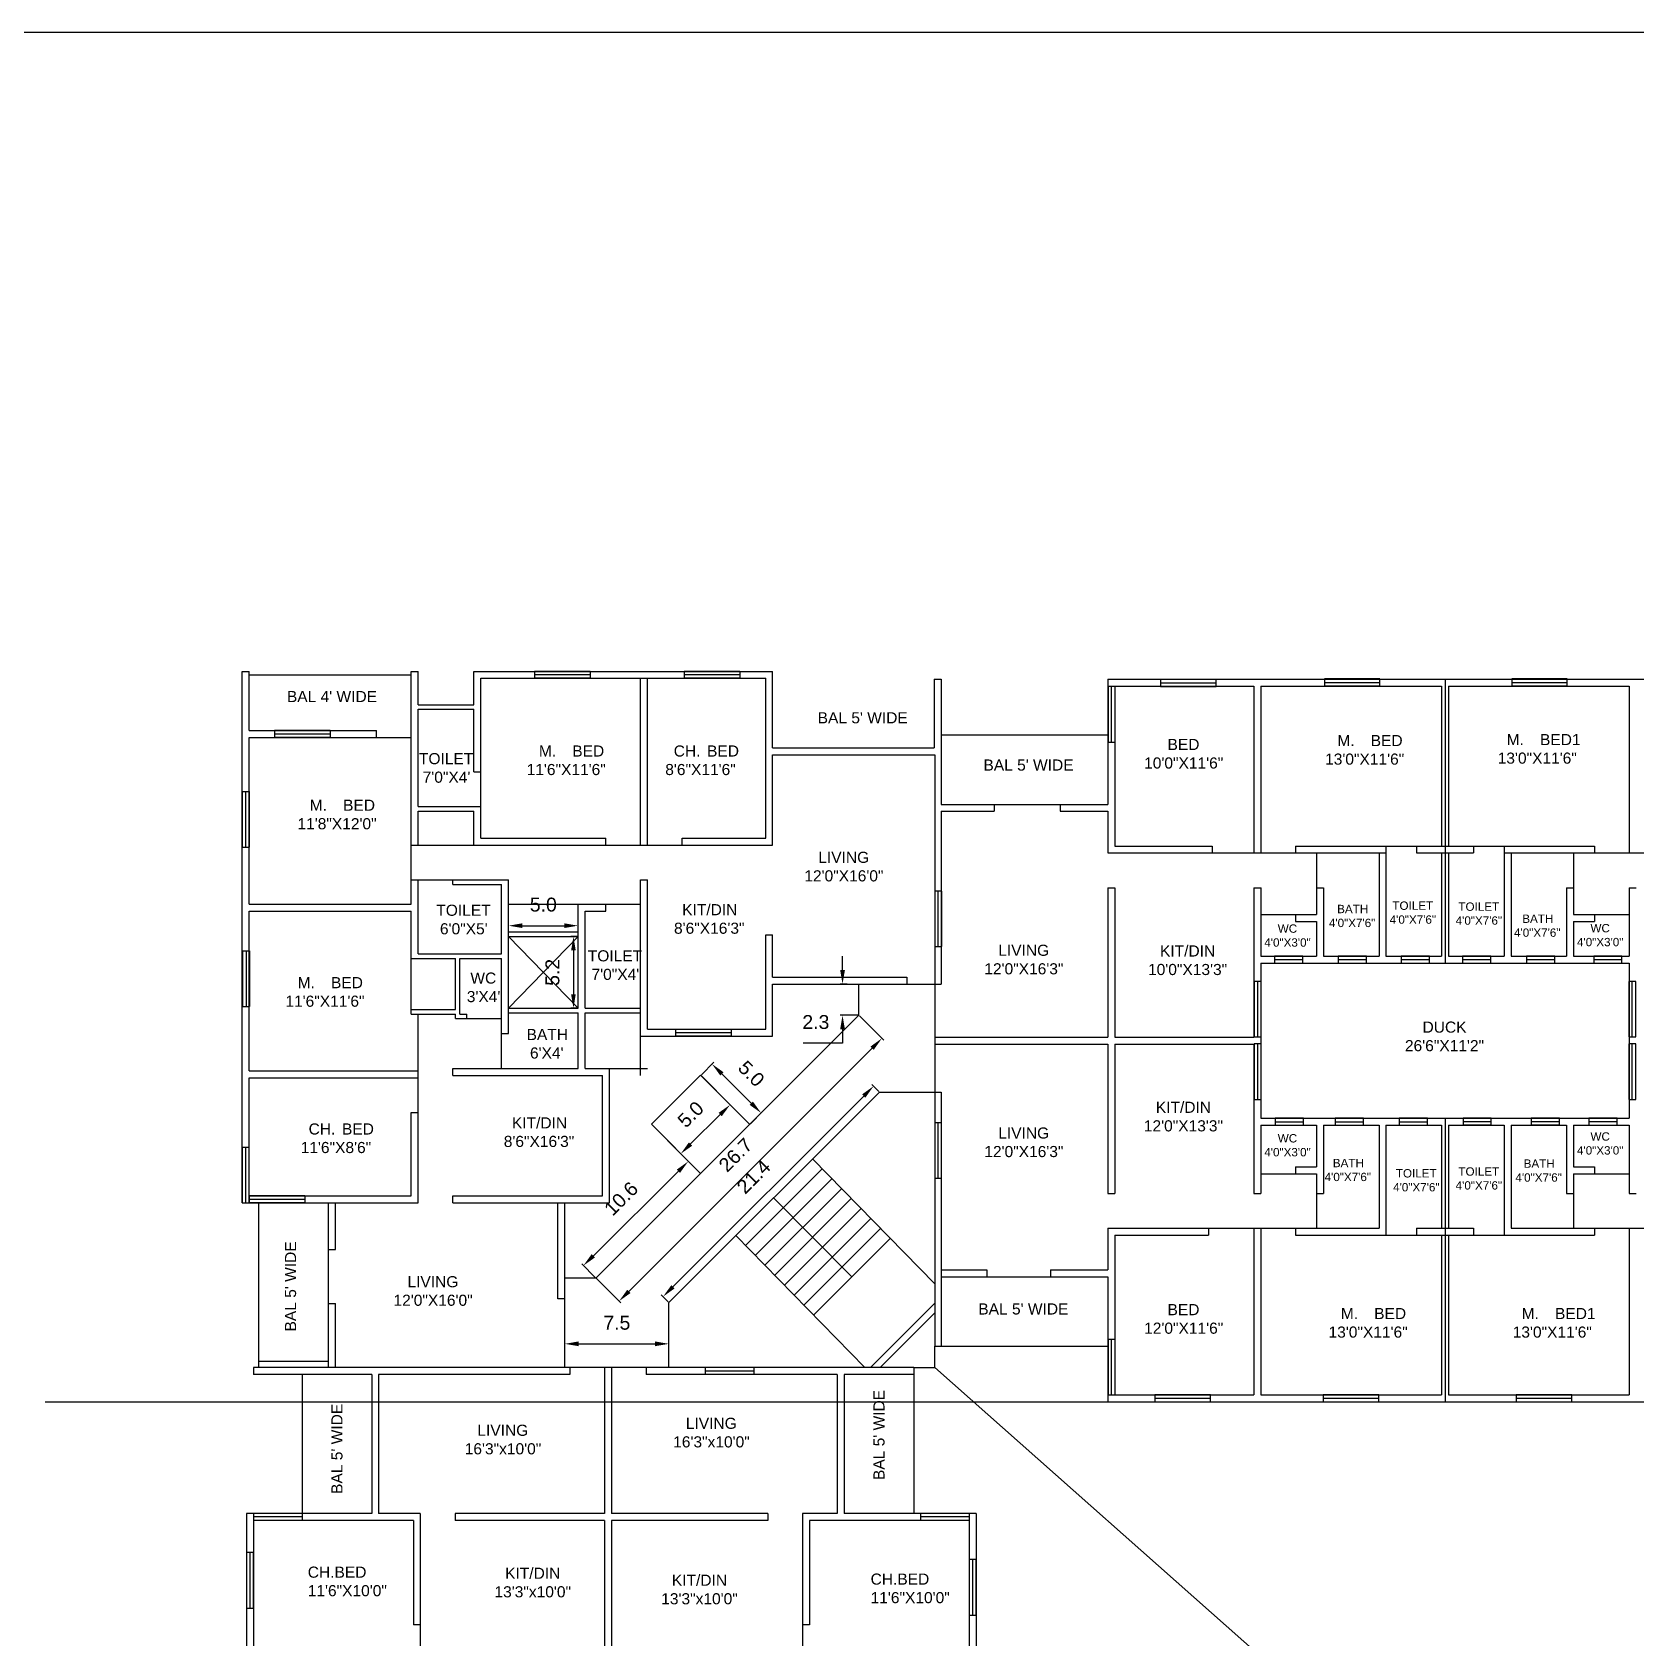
# Model space of a CAD drawing. Header units: inches. Extents: x -539 to 236, y -91 to 352.
# Drawn here: x -178.9 to -63.5, y 236.9 to 352.5 of the extents above; entities that cross this region are included whole.
import ezdxf

# ---------------------------------------------------------------- set-up
doc = ezdxf.new("R2010")
doc.units = ezdxf.units.IN
doc.header["$LTSCALE"] = 5
doc.header["$MEASUREMENT"] = 0
doc.styles.get("Standard").update_dxf_attribs({"font": 'arial.ttf'})
doc.dimstyles.get("Standard").update_dxf_attribs({"dimtxt": 1, "dimasz": 1, "dimexe": 0.18, "dimexo": 0.0625, "dimgap": 1, "dimtad": 1, "dimtoh": 1, "dimdec": 1, "dimzin": 0, "dimdsep": 46, "dimtxsty": 'Standard', "dimcen": 0.09, "dimadec": 0, "dimazin": 0, "dimtfac": 1, "dimtdec": 1, "dimtofl": 0, "dimtmove": 0, "dimatfit": 3, "dimfxl": 1, "dimtolj": 1, "dimtzin": 0, "dimarcsym": 0})

# ---------------------------------------------------------------- blocks, each defined once
blk = doc.blocks.new('*D39')
at = {"color": 0, "lineweight": -2, "transparency": 16777216}
for p, q in [((-119.41, 281.71), (-117.66, 279.96)), ((-135.99, 261.88), (-118.5, 279.38)), ((-138.32, 262.8), (-136.57, 261.05))]:
    blk.add_line(p, q, dxfattribs=at)
at = {"color": 0, "transparency": 16777216}
for points in [[(-118.61, 279.5), (-118.38, 279.26), (-117.79, 280.09)], [(-136.11, 262), (-135.87, 261.77), (-136.7, 261.18)]]:
    blk.add_solid(points, dxfattribs=at)
at = {"layer": 'Defpoints', "color": 0, "transparency": 16777216}
for p in [(-119.45, 281.75), (-117.79, 280.09), (-138.36, 262.84)]:
    blk.add_point(p, dxfattribs=at)
at = {"color": 0, "transparency": 16777216, "insert": (-128.31, 271.7), "char_height": 1, "attachment_point": 5, "rotation": 45}
blk.add_mtext('\\A1;26.7', dxfattribs=at)
blk = doc.blocks.new('*D40')
at = {"color": 0, "lineweight": -2, "transparency": 16777216}
for p, q in [((-118.02, 276.27), (-118.52, 276.77)), ((-132.82, 262.21), (-119.1, 275.94)), ((-133.16, 261.13), (-133.66, 261.63))]:
    blk.add_line(p, q, dxfattribs=at)
at = {"color": 0, "transparency": 16777216}
for points in [[(-119.21, 276.06), (-118.98, 275.82), (-118.39, 276.65)], [(-132.94, 262.33), (-132.7, 262.1), (-133.53, 261.51)]]:
    blk.add_solid(points, dxfattribs=at)
at = {"layer": 'Defpoints', "color": 0, "transparency": 16777216}
for p in [(-118.39, 276.65), (-117.97, 276.23), (-133.11, 261.09)]:
    blk.add_point(p, dxfattribs=at)
at = {"color": 0, "transparency": 16777216, "insert": (-127.02, 270.14), "char_height": 1, "attachment_point": 5, "rotation": 45}
blk.add_mtext('\\A1;21.4', dxfattribs=at)
blk = doc.blocks.new('*D41')
at = {"color": 0, "lineweight": -2, "transparency": 16777216}
for p, q in [((-138.55, 264.45), (-132.43, 270.53)), ((-130.86, 270.38), (-131.84, 271.37)), ((-138.41, 262.88), (-139.39, 263.87))]:
    blk.add_line(p, q, dxfattribs=at)
at = {"color": 0, "transparency": 16777216}
for points in [[(-132.54, 270.65), (-132.31, 270.42), (-131.72, 271.24)], [(-138.67, 264.57), (-138.43, 264.33), (-139.26, 263.74)]]:
    blk.add_solid(points, dxfattribs=at)
at = {"layer": 'Defpoints', "color": 0, "transparency": 16777216}
for p in [(-131.72, 271.24), (-130.82, 270.33), (-138.36, 262.84)]:
    blk.add_point(p, dxfattribs=at)
at = {"color": 0, "transparency": 16777216, "insert": (-136.55, 268.56), "char_height": 1, "attachment_point": 5, "rotation": 44.8103}
blk.add_mtext('\\A1;10.6', dxfattribs=at)
blk = doc.blocks.new('*D42')
at = {"color": 0, "lineweight": -2, "transparency": 16777216}
for p, q in [((-130.77, 277.39), (-128.59, 275.18)), ((-134.32, 273.86), (-132.13, 271.66)), ((-131.55, 272.49), (-129.42, 274.61))]:
    blk.add_line(p, q, dxfattribs=at)
at = {"color": 0, "transparency": 16777216}
for points in [[(-129.54, 274.73), (-129.31, 274.49), (-128.71, 275.31)], [(-131.67, 272.61), (-131.43, 272.37), (-132.26, 271.79)]]:
    blk.add_solid(points, dxfattribs=at)
at = {"layer": 'Defpoints', "color": 0, "transparency": 16777216}
for p in [(-130.82, 277.43), (-128.71, 275.31), (-134.37, 273.91)]:
    blk.add_point(p, dxfattribs=at)
at = {"color": 0, "transparency": 16777216, "insert": (-131.55, 274.62), "char_height": 1, "attachment_point": 5, "rotation": 44.8103}
blk.add_mtext('\\A1;5.0', dxfattribs=at)
blk = doc.blocks.new('*D43')
at = {"color": 0, "lineweight": -2, "transparency": 16777216}
for p, q in [((-130.77, 277.47), (-129.88, 278.37)), ((-129.3, 277.54), (-127.19, 275.43)), ((-127.25, 273.95), (-126.35, 274.85))]:
    blk.add_line(p, q, dxfattribs=at)
at = {"color": 0, "transparency": 16777216}
for points in [[(-129.18, 277.65), (-129.42, 277.42), (-130.01, 278.24)], [(-127.07, 275.54), (-127.31, 275.31), (-126.48, 274.72)]]:
    blk.add_solid(points, dxfattribs=at)
at = {"layer": 'Defpoints', "color": 0, "transparency": 16777216}
for p in [(-130.82, 277.43), (-127.3, 273.91), (-126.48, 274.72)]:
    blk.add_point(p, dxfattribs=at)
at = {"color": 0, "transparency": 16777216, "insert": (-127.18, 277.55), "char_height": 1, "attachment_point": 5, "rotation": 315}
blk.add_mtext('\\A1;5.0', dxfattribs=at)
blk = doc.blocks.new('*D44')
at = {"color": 0, "lineweight": -2, "transparency": 16777216}
for p, q in [((-120.62, 285), (-120.62, 286)), ((-120.28, 284), (-120.8, 284)), ((-119.51, 281.75), (-120.8, 281.75)), ((-120.62, 279.75), (-123.46, 279.75)), ((-120.62, 280.75), (-120.62, 279.75))]:
    blk.add_line(p, q, dxfattribs=at)
at = {"color": 0, "transparency": 16777216}
for points in [[(-120.79, 285), (-120.45, 285), (-120.62, 284)], [(-120.79, 280.75), (-120.45, 280.75), (-120.62, 281.75)]]:
    blk.add_solid(points, dxfattribs=at)
at = {"layer": 'Defpoints', "color": 0, "transparency": 16777216}
for p in [(-120.22, 284), (-120.62, 281.75), (-119.45, 281.75)]:
    blk.add_point(p, dxfattribs=at)
at = {"color": 0, "transparency": 16777216, "insert": (-122.54, 281.26), "char_height": 1, "attachment_point": 5}
blk.add_mtext('\\A1;2.3', dxfattribs=at)
blk = doc.blocks.new('*D45')
at = {"color": 0, "lineweight": -2, "transparency": 16777216}
for p, q in [((-140.61, 258.17), (-140.61, 258.29)), ((-139.61, 258.11), (-134.11, 258.11)), ((-133.11, 258.17), (-133.11, 258.29))]:
    blk.add_line(p, q, dxfattribs=at)
at = {"color": 0, "transparency": 16777216}
for points in [[(-139.61, 258.28), (-139.61, 257.94), (-140.61, 258.11)], [(-134.11, 258.28), (-134.11, 257.94), (-133.11, 258.11)]]:
    blk.add_solid(points, dxfattribs=at)
at = {"layer": 'Defpoints', "color": 0, "transparency": 16777216}
for p in [(-140.61, 258.11), (-133.11, 258.11), (-133.11, 258.11)]:
    blk.add_point(p, dxfattribs=at)
at = {"color": 0, "transparency": 16777216, "insert": (-136.86, 259.62), "char_height": 1, "attachment_point": 5}
blk.add_mtext('\\A1;7.5', dxfattribs=at)
blk = doc.blocks.new('*D46')
at = {"color": 0, "lineweight": -2, "transparency": 16777216}
for p, q in [((-144.65, 288.26), (-144.65, 288.38)), ((-143.65, 288.2), (-140.65, 288.2)), ((-139.65, 288.26), (-139.65, 288.38))]:
    blk.add_line(p, q, dxfattribs=at)
at = {"color": 0, "transparency": 16777216}
for points in [[(-143.65, 288.37), (-143.65, 288.03), (-144.65, 288.2)], [(-140.65, 288.37), (-140.65, 288.03), (-139.65, 288.2)]]:
    blk.add_solid(points, dxfattribs=at)
at = {"layer": 'Defpoints', "color": 0, "transparency": 16777216}
for p in [(-144.65, 288.2), (-139.65, 288.2), (-139.65, 288.2)]:
    blk.add_point(p, dxfattribs=at)
at = {"color": 0, "transparency": 16777216, "insert": (-142.15, 289.71), "char_height": 1, "attachment_point": 5}
blk.add_mtext('\\A1;5.0', dxfattribs=at)
blk = doc.blocks.new('*D47')
at = {"color": 0, "lineweight": -2, "transparency": 16777216}
for p, q in [((-139.71, 287.42), (-140.16, 287.42)), ((-139.98, 286.42), (-139.98, 283.26)), ((-139.71, 282.26), (-140.16, 282.26))]:
    blk.add_line(p, q, dxfattribs=at)
at = {"color": 0, "transparency": 16777216}
for points in [[(-140.15, 286.42), (-139.82, 286.42), (-139.98, 287.42)], [(-140.15, 283.26), (-139.82, 283.26), (-139.98, 282.26)]]:
    blk.add_solid(points, dxfattribs=at)
at = {"layer": 'Defpoints', "color": 0, "transparency": 16777216}
for p in [(-139.65, 287.42), (-139.98, 282.26), (-139.65, 282.26)]:
    blk.add_point(p, dxfattribs=at)
at = {"color": 0, "transparency": 16777216, "insert": (-141.49, 284.84), "char_height": 1, "attachment_point": 5, "rotation": 90}
blk.add_mtext('\\A1;5.2', dxfattribs=at)

msp = doc.modelspace()

# ---------------------------------------------------------------- linework, layer by layer
for p, q in [((-163.81, 268.25), (-163.81, 306.5)), ((-163.81, 306.5), (-163.31, 306.5)), ((-163.31, 302.25), (-163.31, 306.5)), ((-163.31, 306.25), (-151.65, 306.25)), ((-151.65, 289.75), (-151.65, 306.5)), ((-151.65, 306.5), (-151.15, 306.5)), ((-151.15, 304.1), (-151.15, 306.5)), ((-147.15, 304.1), (-147.15, 306.5)), ((-147.15, 306.5), (-125.65, 306.5)), ((-142.78, 306.5), (-142.78, 306)), ((-138.78, 306.5), (-142.78, 306.5)), ((-138.78, 306.25), (-142.78, 306.25)), ((-138.78, 306.5), (-138.78, 306)), ((-132.01, 306.5), (-132.01, 306)), ((-128.01, 306.5), (-132.01, 306.5)), ((-128.01, 306.25), (-132.01, 306.25)), ((-128.01, 306.5), (-128.01, 306)), ((-125.65, 301), (-125.65, 306.5)), ((-146.65, 306), (-126.15, 306)), ((-146.65, 296.77), (-146.65, 306)), ((-138.78, 306), (-142.78, 306)), ((-135.15, 294), (-135.15, 306)), ((-134.65, 294), (-134.65, 306)), ((-128.01, 306), (-132.01, 306)), ((-126.15, 294.5), (-126.15, 306)), ((-114.02, 305.93), (-113.52, 305.93)), ((-114.02, 305.93), (-114.02, 301)), ((-113.52, 305.93), (-113.52, 296.93)), ((-101.52, 305.93), (-51.02, 305.93)), ((-101.52, 305.93), (-101.52, 296.93)), ((-101.51, 305.41), (-101.51, 301.41)), ((-101.01, 305.41), (-101.51, 305.41)), ((-101.26, 301.41), (-101.26, 305.41)), ((-101.02, 305.43), (-91.02, 305.43)), ((-101.02, 305.43), (-101.02, 293.93)), ((-101.01, 301.41), (-101.01, 305.41)), ((-93.73, 305.92), (-97.73, 305.92)), ((-97.73, 305.92), (-97.73, 305.42)), ((-97.73, 305.67), (-93.73, 305.67)), ((-97.73, 305.42), (-93.73, 305.42)), ((-93.73, 305.42), (-93.73, 305.92)), ((-91.02, 305.43), (-91.02, 293.43)), ((-90.52, 305.43), (-77.52, 305.43)), ((-90.52, 305.43), (-90.52, 293.43)), ((-81.95, 305.96), (-85.95, 305.96)), ((-85.95, 305.96), (-85.95, 305.46)), ((-85.95, 305.71), (-81.95, 305.71)), ((-85.95, 305.46), (-81.95, 305.46)), ((-81.95, 305.46), (-81.95, 305.96)), ((-77.52, 305.43), (-77.52, 293.93)), ((-77.27, 305.93), (-77.27, 285.51)), ((-77.02, 305.43), (-64.02, 305.43)), ((-77.02, 305.43), (-77.02, 293.93)), ((-68.47, 305.96), (-72.47, 305.96)), ((-72.47, 305.96), (-72.47, 305.46)), ((-72.47, 305.71), (-68.47, 305.71)), ((-72.47, 305.46), (-68.47, 305.46)), ((-68.47, 305.46), (-68.47, 305.96)), ((-64.02, 305.43), (-64.02, 293.43)), ((-151.15, 304.1), (-147.15, 304.1)), ((-151.15, 303.77), (-147.15, 303.77)), ((-151.15, 296.77), (-151.15, 303.77)), ((-147.15, 299.27), (-147.15, 303.77)), ((-163.31, 302.25), (-154.15, 302.25)), ((-163.31, 301.75), (-151.65, 301.75)), ((-163.31, 289.75), (-163.31, 301.75)), ((-161.49, 302.24), (-161.49, 301.74)), ((-157.49, 302.24), (-161.49, 302.24)), ((-157.49, 301.99), (-161.49, 301.99)), ((-157.49, 301.74), (-161.49, 301.74)), ((-157.49, 302.24), (-157.49, 301.74)), ((-154.15, 301.75), (-154.15, 302.25)), ((-113.52, 301.93), (-101.52, 301.93)), ((-125.65, 301), (-114.02, 301)), ((-125.65, 300.5), (-113.98, 300.5)), ((-125.65, 294), (-125.65, 300.5)), ((-113.98, 300.5), (-113.98, 284.5)), ((-101.51, 301.41), (-101.01, 301.41)), ((-147.15, 299.27), (-146.65, 299.27)), ((-163.82, 297.85), (-163.32, 297.85)), ((-163.82, 297.85), (-163.82, 293.85)), ((-163.57, 297.85), (-163.57, 293.85)), ((-163.32, 297.85), (-163.32, 293.85)), ((-151.15, 296.77), (-146.65, 296.77)), ((-151.15, 296.44), (-147.15, 296.44)), ((-151.15, 294), (-151.15, 296.44)), ((-147.15, 294), (-147.15, 296.44)), ((-146.65, 294.5), (-146.65, 296.77)), ((-113.52, 296.93), (-101.52, 296.93)), ((-113.52, 296.43), (-109.71, 296.43)), ((-113.52, 296.43), (-113.52, 284)), ((-109.71, 296.93), (-109.71, 296.43)), ((-104.97, 296.93), (-104.97, 296.43)), ((-104.97, 296.43), (-101.52, 296.43)), ((-101.52, 296.43), (-101.52, 293.43)), ((-163.82, 293.85), (-163.32, 293.85)), ((-151.65, 294), (-135.15, 294)), ((-146.65, 294.5), (-137.65, 294.5)), ((-137.65, 294), (-137.65, 294.5)), ((-137.65, 294), (-137.65, 294.5)), ((-135.15, 294), (-125.65, 294)), ((-132.15, 294.5), (-126.15, 294.5)), ((-132.15, 294), (-132.15, 294.5)), ((-101.02, 293.93), (-94.02, 293.93)), ((-94.02, 293.93), (-94.02, 293.43)), ((-88.02, 293.93), (-66.52, 293.93)), ((-88.02, 293.93), (-88.02, 293.43)), ((-81.52, 293.93), (-81.52, 286.01)), ((-79.32, 293.93), (-79.32, 293.43)), ((-75.22, 293.93), (-75.22, 293.43)), ((-73.02, 293.93), (-73.02, 286.01)), ((-66.52, 293.93), (-66.52, 293.43)), ((-101.52, 293.43), (-86.52, 293.43)), ((-86.52, 293.43), (-81.52, 293.43)), ((-86.52, 293.43), (-86.52, 289.01)), ((-82.02, 293.43), (-82.02, 286.01)), ((-79.32, 293.43), (-75.22, 293.43)), ((-77.52, 293.43), (-77.52, 286.01)), ((-77.02, 293.43), (-77.02, 286.01)), ((-73.02, 293.43), (-68.02, 293.43)), ((-72.52, 293.43), (-72.52, 286.01)), ((-68.02, 293.43), (-51.02, 293.43)), ((-68.02, 293.43), (-68.02, 289.01)), ((-151.65, 291.5), (-144.65, 291.5)), ((-151.15, 286.17), (-151.15, 291.5)), ((-148.65, 291.17), (-148.65, 291.5)), ((-144.65, 280.43), (-144.65, 291.5)), ((-135.15, 291.5), (-134.65, 291.5)), ((-135.15, 277.43), (-135.15, 291.5)), ((-134.65, 280.75), (-134.65, 291.5)), ((-148.65, 291.17), (-145.15, 291.17)), ((-145.15, 286.17), (-145.15, 291.17)), ((-113.98, 290.69), (-113.98, 286.69)), ((-113.48, 290.69), (-113.98, 290.69)), ((-113.73, 286.69), (-113.73, 290.69)), ((-113.48, 286.69), (-113.48, 290.69)), ((-101.52, 290.93), (-101.02, 290.93)), ((-101.52, 290.93), (-101.52, 280.18)), ((-101.02, 290.93), (-101.02, 280.18)), ((-91.02, 290.93), (-90.5, 290.93)), ((-91.02, 290.93), (-91.02, 280.18)), ((-90.52, 290.93), (-90.52, 286.01)), ((-86.52, 290.93), (-86.02, 290.93)), ((-86.02, 290.93), (-86.02, 286.01)), ((-68.52, 290.93), (-68.02, 290.93)), ((-68.52, 290.93), (-68.52, 286.01)), ((-64.02, 290.93), (-63.52, 290.93)), ((-64.02, 290.93), (-64.02, 286.01)), ((-163.31, 289.75), (-151.65, 289.75)), ((-163.31, 289.25), (-151.65, 289.25)), ((-163.31, 277.75), (-163.31, 289.25)), ((-151.65, 281.84), (-151.65, 289.25)), ((-144.65, 289.75), (-135.15, 289.75)), ((-139.65, 282.26), (-139.65, 289.75)), ((-139.15, 282.26), (-139.15, 289.25)), ((-139.15, 289.25), (-137.65, 289.25)), ((-137.65, 289.25), (-137.65, 289.75)), ((-90.52, 289.01), (-86.52, 289.01)), ((-88.02, 289.01), (-88.02, 288.51)), ((-68.02, 289.01), (-64.02, 289.01)), ((-66.52, 289.01), (-66.52, 288.51)), ((-144.65, 287.75), (-139.65, 287.75)), ((-90.52, 288.51), (-90.5, 288.51)), ((-88.02, 288.51), (-86.52, 288.51)), ((-86.52, 288.51), (-86.52, 286.01)), ((-68.02, 288.51), (-66.52, 288.51)), ((-68.02, 288.51), (-68.02, 286.01)), ((-144.65, 287.42), (-139.65, 287.42)), ((-144.65, 287.42), (-139.65, 282.26)), ((-139.65, 287.42), (-144.65, 282.26)), ((-126.15, 280.75), (-126.15, 287.55)), ((-126.15, 287.55), (-125.65, 287.55)), ((-125.65, 284.5), (-125.65, 287.55)), ((-113.98, 286.69), (-113.48, 286.69)), ((-163.79, 286.38), (-163.29, 286.38)), ((-163.79, 286.38), (-163.79, 282.38)), ((-163.54, 286.38), (-163.54, 282.38)), ((-163.29, 286.38), (-163.29, 282.38)), ((-151.65, 285.84), (-148.48, 285.84)), ((-151.15, 286.17), (-145.15, 286.17)), ((-148.48, 282.17), (-148.48, 285.84)), ((-148.15, 285.84), (-145.15, 285.84)), ((-148.15, 281.84), (-148.15, 285.84)), ((-145.15, 277.93), (-145.15, 285.84)), ((-90.52, 286.01), (-86.52, 286.01)), ((-90.52, 285.51), (-64.02, 285.51)), ((-90.52, 285.51), (-90.52, 274.35)), ((-87.5, 286.01), (-89.53, 286.01)), ((-89.53, 286.01), (-89.53, 285.51)), ((-89.53, 285.76), (-87.5, 285.76)), ((-89.53, 285.51), (-87.5, 285.51)), ((-88.02, 286.01), (-88.02, 286.01)), ((-87.5, 285.51), (-87.5, 286.01)), ((-86.02, 286.01), (-82.02, 286.01)), ((-82.93, 286.01), (-84.96, 286.01)), ((-84.96, 286.01), (-84.96, 285.51)), ((-84.96, 285.76), (-82.93, 285.76)), ((-84.96, 285.51), (-82.93, 285.51)), ((-82.93, 285.51), (-82.93, 286.01)), ((-81.52, 286.01), (-77.52, 286.01)), ((-78.39, 286.01), (-80.42, 286.01)), ((-80.42, 286.01), (-80.42, 285.51)), ((-80.42, 285.76), (-78.39, 285.76)), ((-80.42, 285.51), (-78.39, 285.51)), ((-78.39, 285.51), (-78.39, 286.01)), ((-77.02, 286.01), (-73.02, 286.01)), ((-73.98, 286.01), (-76.01, 286.01)), ((-76.01, 286.01), (-76.01, 285.51)), ((-76.01, 285.76), (-73.98, 285.76)), ((-76.01, 285.51), (-73.98, 285.51)), ((-73.98, 285.51), (-73.98, 286.01)), ((-72.52, 286.01), (-68.52, 286.01)), ((-69.38, 286.01), (-71.41, 286.01)), ((-71.41, 286.01), (-71.41, 285.51)), ((-71.41, 285.76), (-69.38, 285.76)), ((-71.41, 285.51), (-69.38, 285.51)), ((-69.38, 285.51), (-69.38, 286.01)), ((-68.02, 286.01), (-64.02, 286.01)), ((-64.54, 286.01), (-66.56, 286.01)), ((-66.56, 286.01), (-66.56, 285.51)), ((-66.56, 285.76), (-64.54, 285.76)), ((-66.56, 285.51), (-64.54, 285.51)), ((-66.52, 286.01), (-66.52, 286.01)), ((-64.54, 285.51), (-64.54, 286.01)), ((-64.02, 285.51), (-64.02, 274.35)), ((-125.65, 284.5), (-116, 284.5)), ((-116, 284.5), (-116, 284)), ((-113.98, 284.5), (-113.98, 284.5)), ((-113.98, 284.5), (-113.98, 257.93)), ((-125.65, 284), (-113.52, 284)), ((-125.65, 280.25), (-125.65, 284)), ((-119.45, 281.75), (-119.45, 284)), ((-91, 284.19), (-91, 280.19)), ((-90.5, 284.19), (-91, 284.19)), ((-90.75, 280.19), (-90.75, 284.19)), ((-90.5, 280.19), (-90.5, 284.19)), ((-64.05, 284.19), (-64.05, 280.19)), ((-63.55, 284.19), (-64.05, 284.19)), ((-63.8, 280.19), (-63.8, 284.19)), ((-63.55, 280.19), (-63.55, 284.19)), ((-163.79, 282.38), (-163.29, 282.38)), ((-151.65, 282.17), (-148.48, 282.17)), ((-144.65, 282.26), (-139.65, 282.26)), ((-139.15, 282.26), (-135.15, 282.26)), ((-151.65, 281.84), (-148.48, 281.84)), ((-151.15, 268.25), (-151.15, 281.84)), ((-148.48, 281.51), (-148.48, 281.84)), ((-148.48, 281.51), (-145.15, 281.51)), ((-148.15, 281.84), (-147.65, 281.84)), ((-147.65, 281.51), (-147.65, 281.84)), ((-144.65, 281.93), (-139.65, 281.93)), ((-139.65, 277.93), (-139.65, 281.93)), ((-139.15, 277.93), (-139.15, 281.93)), ((-139.15, 281.93), (-135.15, 281.93)), ((-138.36, 262.84), (-119.45, 281.75)), ((-145.15, 280.43), (-144.65, 280.43)), ((-135.15, 280.25), (-125.65, 280.25)), ((-134.65, 280.75), (-126.15, 280.75)), ((-132.63, 280.74), (-132.63, 280.24)), ((-128.63, 280.74), (-132.63, 280.74)), ((-128.63, 280.49), (-132.63, 280.49)), ((-128.63, 280.24), (-132.63, 280.24)), ((-128.63, 280.74), (-128.63, 280.24)), ((-113.98, 280.18), (-101.52, 280.18)), ((-113.98, 279.68), (-101.52, 279.68)), ((-101.52, 279.68), (-101.52, 268.93)), ((-101.02, 280.18), (-91.02, 280.18)), ((-101.02, 279.68), (-91.02, 279.68)), ((-101.02, 279.68), (-101.02, 268.93)), ((-91.02, 279.68), (-91.02, 268.93)), ((-91, 280.19), (-90.5, 280.19)), ((-91, 279.7), (-91, 275.7)), ((-90.5, 279.7), (-91, 279.7)), ((-90.75, 275.7), (-90.75, 279.7)), ((-90.5, 275.7), (-90.5, 279.7)), ((-64.05, 280.19), (-63.55, 280.19)), ((-64.05, 279.7), (-64.05, 275.7)), ((-63.55, 279.7), (-64.05, 279.7)), ((-63.8, 275.7), (-63.8, 279.7)), ((-63.55, 275.7), (-63.55, 279.7)), ((-163.31, 277.75), (-151.15, 277.75)), ((-148.65, 277.43), (-148.65, 277.93)), ((-148.65, 277.93), (-139.65, 277.93)), ((-148.65, 277.43), (-137.9, 277.43)), ((-139.15, 277.93), (-134.65, 277.93)), ((-137.9, 268.75), (-137.9, 277.43)), ((-137.4, 268.25), (-137.4, 277.93)), ((-134.37, 273.91), (-130.83, 277.44)), ((-130.83, 277.44), (-127.3, 273.89)), ((-163.31, 277.25), (-151.15, 277.25)), ((-163.31, 268.75), (-163.31, 277.25)), ((-133.11, 261.09), (-117.97, 276.23)), ((-117.97, 276.23), (-113.52, 276.23)), ((-113.52, 276.23), (-113.52, 257.93)), ((-113.52, 276.23), (-113.52, 257.93)), ((-91, 275.7), (-90.5, 275.7)), ((-64.05, 275.7), (-63.55, 275.7)), ((-151.65, 274.75), (-151.15, 274.75)), ((-151.65, 268.75), (-151.65, 274.75)), ((-134.37, 273.91), (-130.85, 270.37)), ((-113.99, 274.02), (-113.99, 270.02)), ((-113.49, 274.02), (-113.99, 274.02)), ((-113.74, 270.02), (-113.74, 274.02)), ((-113.49, 270.02), (-113.49, 274.02)), ((-90.52, 274.35), (-64.02, 274.35)), ((-87.45, 274.34), (-89.48, 274.34)), ((-89.48, 274.34), (-89.48, 273.84)), ((-89.48, 274.09), (-87.45, 274.09)), ((-87.45, 273.84), (-87.45, 274.34)), ((-83.14, 274.34), (-85.17, 274.34)), ((-85.17, 274.34), (-85.17, 273.84)), ((-85.17, 274.09), (-83.14, 274.09)), ((-83.14, 273.84), (-83.14, 274.34)), ((-78.54, 274.34), (-80.57, 274.34)), ((-80.57, 274.34), (-80.57, 273.84)), ((-80.57, 274.09), (-78.54, 274.09)), ((-78.54, 273.84), (-78.54, 274.34)), ((-77.27, 274.35), (-77.27, 253.93)), ((-73.94, 274.36), (-75.97, 274.36)), ((-75.97, 274.36), (-75.97, 273.86)), ((-75.97, 274.11), (-73.94, 274.11)), ((-75.97, 273.86), (-73.94, 273.86)), ((-73.94, 273.86), (-73.94, 274.36)), ((-69.04, 274.36), (-71.06, 274.36)), ((-71.06, 274.36), (-71.06, 273.86)), ((-71.06, 274.11), (-69.04, 274.11)), ((-71.06, 273.86), (-69.04, 273.86)), ((-69.04, 273.86), (-69.04, 274.36)), ((-64.89, 274.35), (-66.92, 274.35)), ((-66.92, 274.35), (-66.92, 273.85)), ((-66.92, 274.1), (-64.89, 274.1)), ((-64.89, 273.85), (-64.89, 274.35)), ((-90.52, 273.85), (-86.52, 273.85)), ((-90.52, 273.85), (-90.52, 268.93)), ((-89.48, 273.84), (-87.45, 273.84)), ((-88.02, 273.85), (-88.02, 273.84)), ((-86.52, 273.85), (-86.52, 270.85)), ((-86.02, 273.85), (-82.02, 273.85)), ((-86.02, 273.85), (-86.02, 268.93)), ((-85.17, 273.84), (-83.14, 273.84)), ((-82.02, 273.85), (-82.02, 266.43)), ((-81.52, 273.85), (-77.52, 273.85)), ((-81.52, 273.85), (-81.52, 265.93)), ((-80.57, 273.84), (-78.54, 273.84)), ((-77.52, 273.85), (-77.52, 266.43)), ((-77.02, 273.85), (-73.02, 273.85)), ((-77.02, 273.85), (-77.02, 266.43)), ((-73.02, 273.85), (-73.02, 265.93)), ((-72.52, 273.85), (-68.52, 273.85)), ((-72.52, 273.85), (-72.52, 266.43)), ((-68.52, 273.85), (-68.52, 268.93)), ((-68.02, 273.85), (-64.02, 273.85)), ((-68.02, 273.85), (-68.02, 270.85)), ((-66.92, 273.85), (-64.89, 273.85)), ((-66.52, 273.85), (-66.52, 273.84)), ((-64.02, 273.85), (-64.02, 268.93)), ((-163.83, 272.25), (-163.83, 268.25)), ((-163.83, 272.25), (-163.33, 272.25)), ((-163.58, 272.25), (-163.58, 268.25)), ((-163.33, 272.25), (-163.33, 268.25)), ((-127.6, 265.19), (-122.09, 270.7)), ((-122.78, 271.42), (-113.98, 262.42)), ((-88.02, 270.85), (-86.52, 270.85)), ((-88.02, 270.85), (-88.02, 270.35)), ((-68.02, 270.85), (-66.52, 270.85)), ((-66.52, 270.85), (-66.52, 270.35)), ((-126.9, 264.47), (-121.39, 269.99)), ((-126.2, 263.76), (-120.69, 269.27)), ((-113.99, 270.02), (-113.49, 270.02)), ((-90.52, 270.35), (-86.52, 270.35)), ((-86.52, 270.35), (-86.52, 266.43)), ((-68.02, 270.35), (-64.02, 270.35)), ((-68.02, 270.35), (-68.02, 266.43)), ((-163.83, 268.25), (-163.33, 268.25)), ((-163.81, 268.25), (-151.15, 268.25)), ((-163.32, 268.75), (-163.32, 268.25)), ((-159.32, 268.75), (-163.32, 268.75)), ((-159.32, 268.5), (-163.32, 268.5)), ((-159.32, 268.25), (-163.32, 268.25)), ((-163.31, 268.75), (-151.65, 268.75)), ((-162.61, 256.4), (-162.61, 268.25)), ((-159.32, 268.75), (-159.32, 268.25)), ((-157.61, 256.4), (-157.61, 268.25)), ((-157.11, 264.89), (-157.11, 268.25)), ((-148.65, 268.75), (-137.9, 268.75)), ((-148.65, 268.25), (-148.65, 268.75)), ((-148.65, 268.25), (-137.4, 268.25)), ((-141.11, 261.34), (-141.11, 268.25)), ((-140.61, 256.4), (-140.61, 268.25)), ((-125.59, 268.62), (-119.95, 262.94)), ((-125.5, 263.04), (-119.99, 268.56)), ((-101.52, 268.93), (-101.02, 268.93)), ((-91.02, 268.93), (-90.52, 268.93)), ((-86.52, 268.93), (-86.02, 268.93)), ((-68.52, 268.93), (-68.02, 268.93)), ((-64.02, 268.93), (-63.52, 268.93)), ((-124.8, 262.33), (-119.29, 267.84)), ((-124.1, 261.61), (-118.59, 267.13)), ((-128.3, 265.9), (-119.01, 256.4)), ((-123.41, 260.9), (-117.89, 266.41)), ((-101.52, 266.43), (-86.52, 266.43)), ((-101.52, 266.43), (-101.52, 263.43)), ((-101.02, 265.93), (-94.3, 265.93)), ((-101.02, 265.93), (-101.02, 254.43)), ((-94.3, 266.43), (-94.3, 265.93)), ((-91.02, 266.43), (-91.02, 254.43)), ((-90.52, 266.43), (-90.52, 254.43)), ((-88.02, 266.43), (-88.02, 265.93)), ((-88.02, 265.93), (-66.52, 265.93)), ((-86.52, 266.43), (-82.02, 266.43)), ((-79.32, 266.43), (-75.22, 266.43)), ((-79.32, 266.43), (-79.32, 265.93)), ((-77.52, 265.93), (-77.52, 254.43)), ((-77.02, 265.93), (-77.02, 254.43)), ((-75.22, 266.43), (-75.22, 265.93)), ((-72.52, 266.43), (-68.02, 266.43)), ((-68.02, 266.43), (-51.02, 266.43)), ((-66.52, 266.43), (-66.52, 265.93)), ((-64.02, 266.43), (-64.02, 254.43)), ((-157.61, 264.89), (-157.11, 264.89)), ((-122.71, 260.18), (-117.19, 265.7)), ((-138.36, 262.84), (-140.61, 262.84)), ((-113.52, 263.43), (-110.24, 263.43)), ((-113.52, 262.93), (-101.52, 262.93)), ((-110.24, 263.43), (-110.24, 262.93)), ((-105.65, 263.43), (-101.52, 263.43)), ((-105.65, 263.43), (-105.65, 262.93)), ((-101.52, 262.93), (-101.52, 253.93)), ((-140.61, 261.34), (-141.11, 261.34)), ((-157.61, 261.02), (-157.11, 261.02)), ((-157.11, 256.4), (-157.11, 261.02)), ((-133.11, 256.4), (-133.11, 261.09)), ((-118.62, 256.4), (-113.98, 261.04)), ((-117.91, 256.4), (-113.98, 260.33)), ((-113.98, 257.93), (-101.52, 257.93)), ((-113.98, 256.4), (-113.98, 257.93)), ((-101.51, 258.43), (-101.51, 254.43)), ((-101.01, 258.43), (-101.51, 258.43)), ((-101.26, 254.43), (-101.26, 258.43)), ((-101.01, 254.43), (-101.01, 258.43)), ((-157.61, 256.84), (-162.61, 256.84)), ((-115.5, 256.4), (-163, 256.4)), ((-163, 256.4), (-163, 255.9)), ((-154.5, 255.9), (-163, 255.9)), ((-159.5, 255.9), (-159.5, 245.9)), ((-154.5, 255.9), (-154.5, 245.9)), ((-154, 255.9), (-154, 245.9)), ((-140.25, 255.9), (-154, 255.9)), ((-140.25, 256.4), (-140.25, 255.9)), ((-137.75, 256.4), (-137.75, 245.9)), ((-137.25, 256.4), (-137.25, 245.9)), ((-134.75, 256.4), (-134.75, 255.9)), ((-121, 255.9), (-134.75, 255.9)), ((-130.5, 256.4), (-130.5, 255.9)), ((-127, 256.15), (-130.5, 256.15)), ((-127, 256.4), (-127, 255.9)), ((-121, 255.9), (-121, 245.9)), ((-120.5, 255.9), (-120.5, 245.9)), ((-115.5, 255.9), (-120.5, 255.9)), ((-115.5, 256.4), (-115.5, 245.9)), ((-115.5, 256.4), (-113.98, 256.4)), ((-113.98, 256.4), (-38.5, 189.5)), ((-101.51, 254.43), (-101.01, 254.43)), ((-101.02, 254.43), (-91.02, 254.43)), ((-94.15, 254.44), (-98.15, 254.44)), ((-98.15, 254.44), (-98.15, 253.94)), ((-94.15, 253.94), (-94.15, 254.44)), ((-90.52, 254.43), (-77.52, 254.43)), ((-82.04, 254.44), (-86.04, 254.44)), ((-86.04, 254.44), (-86.04, 253.94)), ((-82.04, 253.94), (-82.04, 254.44)), ((-77.02, 254.43), (-64.02, 254.43)), ((-68.14, 254.44), (-72.14, 254.44)), ((-72.14, 254.44), (-72.14, 253.94)), ((-68.14, 253.94), (-68.14, 254.44)), ((-178, 253.93), (24.5, 253.93)), ((-101.52, 253.93), (-51.02, 253.93)), ((-98.15, 254.19), (-94.15, 254.19)), ((-98.15, 253.94), (-94.15, 253.94)), ((-86.04, 254.19), (-82.04, 254.19)), ((-86.04, 253.94), (-82.04, 253.94)), ((-72.14, 254.19), (-68.14, 254.19)), ((-72.14, 253.94), (-68.14, 253.94)), ((-163.5, 245.9), (-163.5, 199.4)), ((-154.5, 245.9), (-163.5, 245.9)), ((-163, 245.9), (-163, 245.4)), ((-159.5, 245.65), (-163, 245.65)), ((-151.5, 245.4), (-163, 245.4)), ((-163, 245.4), (-163, 235.4)), ((-159.5, 245.9), (-159.5, 245.4)), ((-151, 245.9), (-154, 245.9)), ((-151.5, 245.4), (-151.5, 237.9)), ((-151, 245.9), (-151, 230.4)), ((-137.75, 245.9), (-148.5, 245.9)), ((-148.5, 245.9), (-148.5, 245.4)), ((-137.75, 245.4), (-148.5, 245.4)), ((-137.75, 245.4), (-137.75, 235.4)), ((-126, 245.9), (-137.25, 245.9)), ((-137.25, 245.4), (-137.25, 235.4)), ((-126, 245.4), (-137.25, 245.4)), ((-126, 245.9), (-126, 245.4)), ((-123.5, 245.9), (-123.5, 230.4)), ((-121, 245.9), (-123.5, 245.9)), ((-123, 245.4), (-123, 237.9)), ((-111.5, 245.4), (-123, 245.4)), ((-111, 245.9), (-120.5, 245.9)), ((-115, 245.9), (-115, 245.4)), ((-111.5, 245.65), (-115, 245.65)), ((-111.5, 245.9), (-111.5, 245.4)), ((-111.5, 245.4), (-111.5, 235.4)), ((-111, 245.9), (-111, 199.4)), ((-163.5, 243.09), (-163.5, 239.09)), ((-163, 243.09), (-163.5, 243.09)), ((-163.25, 239.09), (-163.25, 243.09)), ((-163, 239.09), (-163, 243.09)), ((-111.5, 242.59), (-111.5, 238.59)), ((-111, 242.59), (-111.5, 242.59)), ((-111.25, 238.59), (-111.25, 242.59)), ((-111, 238.59), (-111, 242.59)), ((-163.5, 239.09), (-163, 239.09)), ((-111.5, 238.59), (-111, 238.59)), ((-151, 237.9), (-151.5, 237.9)), ((-123, 237.9), (-123.5, 237.9))]:
    msp.add_line(p, q)
msp.add_lwpolyline([(-539, 352.5), (236, 352.5), (236, -91), (-539, -91)], close=True)

# ---------------------------------------------------------------- texts
at = {"attachment_point": 1}
for s, insert, char_height in [("BAL 4' WIDE", (-160.6, 305.09), 0.8), ("BAL 5' WIDE", (-122.41, 303.56), 0.8), ('\\pi15.933;BED\\P\\pi14.251;10\'0"X11\'6"', (-113.17, 301.64), 0.8), ('\\pi11.933,l3.2,t17.533;M.^IBED\\P\\pi14.251,l0,tz;13\'0"X11\'6"', (-100.15, 301.92), 0.8), ('\\pi11.695,l3.2,t17.295;M.^IBED1\\P\\pi14.251,l0,tz;13\'0"X11\'6"', (-87.73, 301.99), 0.8), ('\\pi15.08;TOILET\\P\\pi15.348;7\'0"X4\'', (-166.18, 300.62), 0.8), ('\\pi11.933,l3.2,t17.533;M.^IBED\\P\\pi14.251,l0,tz;11\'6"X11\'6"', (-157.6, 301.17), 0.8), ('\\pi11.933,l3.2,t17.533;CH.^IBED\\P\\pi14.524,l0,tz;8\'6"X11\'6"', (-147.9, 301.17), 0.8), ("\\pi13.839;BAL 5' WIDE", (-124.32, 300.16), 0.8), ('\\pi11.933,l3.2,t17.533;M.^IBED\\P\\pi14.251,l0,tz;11\'8"X12\'0"', (-174.09, 297.27), 0.8), ('\\pi15.255;LIVING\\P\\pi14.251;12\'0"X16\'0"', (-137.62, 293.52), 0.8), ('\\pi15.08;TOILET\\P\\pi15.342;6\'0"X5\'', (-164.93, 289.71), 0.8), ('\\pi15.111;KIT/DIN\\P\\pi14.524;8\'6"X16\'3"', (-147.27, 289.75), 0.8), ('\\pi15.958;BATH\\P\\pi15.367;4\'0"X7\'6"', (-100.99, 289.7), 0.6), ('\\pi15.563;TOILET\\P\\pi15.367;4\'0"X7\'6"', (-96.62, 289.94), 0.6), ('\\pi15.563;TOILET\\P\\pi15.367;4\'0"X7\'6"', (-91.87, 289.87), 0.6), ('\\pi15.958;BATH\\P\\pi15.367;4\'0"X7\'6"', (-87.67, 289), 0.6), ('\\pi16.335;WC\\P\\pi15.367;4\'0"X3\'0"', (-105.64, 288.29), 0.6), ('\\pi16.335;WC\\P\\pi15.367;4\'0"X3\'0"', (-83.14, 288.32), 0.6), ('\\pi15.255;LIVING\\P\\pi14.251;12\'0"X16\'3"', (-124.67, 286.83), 0.8), ('\\pi15.111;KIT/DIN\\P\\pi14.251;10\'0"X13\'3"', (-112.89, 286.78), 0.8), ('\\pi15.08;TOILET\\P\\pi15.348;7\'0"X4\'', (-154.03, 286.43), 0.8), ('\\pi11.933,l3.2,t17.533;M.^IBED\\P\\pi14.251,l0,tz;11\'6"X11\'6"', (-174.96, 284.5), 0.8), ("\\pi16.11;WC\\P\\pi15.854;3'X4'", (-163.51, 284.83), 0.8), ('\\pi15.472;DUCK\\P\\pi14.207;26\'6"X11\'2"', (-94.36, 281.3), 0.8), ("\\pi15.607;BATH\\P\\pi15.851;6'X4'", (-158.96, 280.77), 0.8), ('\\pi15.111;KIT/DIN\\P\\pi14.251;12\'0"X13\'3"', (-113.19, 275.53), 0.8), ('\\pi11.933,l3.2,t17.533;CH.^IBED\\P\\pi14.562,l0,tz;11\'6"X8\'6"', (-174.17, 273.97), 0.8), ('\\pi15.111;KIT/DIN\\P\\pi14.524;8\'6"X16\'3"', (-159.52, 274.41), 0.8), ('\\pi15.255;LIVING\\P\\pi14.251;12\'0"X16\'3"', (-124.67, 273.68), 0.8), ('\\pi16.335;WC\\P\\pi15.367;4\'0"X3\'0"', (-105.64, 273.2), 0.6), ('\\pi16.335;WC\\P\\pi15.367;4\'0"X3\'0"', (-83.14, 273.33), 0.6), ('\\pi15.958;BATH\\P\\pi15.367;4\'0"X7\'6"', (-101.3, 271.42), 0.6), ('\\pi15.563;TOILET\\P\\pi15.367;4\'0"X7\'6"', (-96.37, 270.68), 0.6), ('\\pi15.563;TOILET\\P\\pi15.367;4\'0"X7\'6"', (-91.87, 270.81), 0.6), ('\\pi15.958;BATH\\P\\pi15.367;4\'0"X7\'6"', (-87.57, 271.38), 0.6), ('\\pi15.255;LIVING\\P\\pi14.251;12\'0"X16\'0"', (-167.18, 262.98), 0.8), ("\\pi13.839;BAL 5' WIDE", (-124.69, 261.02), 0.8), ('\\pi15.933;BED\\P\\pi14.251;12\'0"X11\'6"', (-113.17, 260.97), 0.8), ('\\pi11.933,l3.2,t17.533;M.^IBED\\P\\pi14.251,l0,tz;13\'0"X11\'6"', (-99.9, 260.69), 0.8), ('\\pi11.695,l3.2,t17.295;M.^IBED1\\P\\pi14.251,l0,tz;13\'0"X11\'6"', (-86.65, 260.69), 0.8), ('\\pi15.255;LIVING\\P\\pi14.345;16\'3"x10\'0"', (-162.15, 252.29), 0.8), ('\\pi15.255;LIVING\\P\\pi14.345;16\'3"x10\'0"', (-147.15, 252.79), 0.8), ('\\pi-2.4,l3.2,t3.2;CH.BED\\P11\'6"X10\'0"', (-159.9, 242.08), 0.8), ('\\pi15.111;KIT/DIN\\P\\pi14.345;13\'3"x10\'0"', (-160.01, 242), 0.8), ('\\pi15.111;KIT/DIN\\P\\pi14.345;13\'3"x10\'0"', (-148.01, 241.5), 0.8), ('\\pi-2.4,l3.2,t3.2;CH.BED\\P11\'6"X10\'0"', (-119.4, 241.58), 0.8)]:
    msp.add_mtext_dynamic_manual_height_columns(s, width=34.0233, gutter_width=1, heights=[0], dxfattribs=dict(at, insert=insert, char_height=char_height))
at = {"char_height": 0.8, "attachment_point": 1, "rotation": 90}
for insert in [(-160.74, 259), (-118.4, 248.31), (-157.4, 247.31)]:
    msp.add_mtext_dynamic_manual_height_columns("BAL 5' WIDE", width=34.0233, gutter_width=1, heights=[0], dxfattribs=dict(at, insert=insert))

# ---------------------------------------------------------------- dimensions: what is measured, and where the dimension line sits
for base, p1, p2, picture, middle in [((-139.65, 288.2), (-144.65, 288.2), (-139.65, 288.2), '*D46', (-142.15, 289.71)), ((-133.11, 258.11), (-140.61, 258.11), (-133.11, 258.11), '*D45', (-136.86, 259.62))]:
    dim = msp.add_linear_dim(base=base, p1=p1, p2=p2, dimstyle='Standard')
    dim.commit()
    dim.dimension.update_dxf_attribs({"geometry": picture, "text_midpoint": middle})
for base, p1, p2, picture, middle in [((-139.98, 282.26), (-139.65, 287.42), (-139.65, 282.26), '*D47', (-141.49, 284.84)), ((-120.62160312, 281.75), (-120.21672534, 284), (-119.45177687, 281.75), '*D44', (-122.54042986, 281.26091405))]:
    dim = msp.add_linear_dim(base=base, p1=p1, p2=p2, angle=90, dimstyle='Standard')
    dim.commit()
    dim.dimension.update_dxf_attribs({"geometry": picture, "text_midpoint": middle})
for p1, p2, distance, picture, middle in [((-138.36, 262.84), (-119.45, 281.75), -2.35, '*D39', (-128.31, 271.7)), ((-130.82, 277.43), (-127.3, 273.91), 1.15, '*D43', (-127.18, 277.55)), ((-134.37, 273.91), (-130.82, 277.43), -2.99, '*D42', (-131.55, 274.62)), ((-133.11, 261.09), (-117.97, 276.23), 0.59, '*D40', (-127.02, 270.14)), ((-138.36, 262.84), (-130.82, 270.33), 1.28, '*D41', (-136.55, 268.56))]:
    dim = msp.add_aligned_dim(p1=p1, p2=p2, distance=distance, dimstyle='Standard')
    dim.commit()
    dim.dimension.update_dxf_attribs({"geometry": picture, "text_midpoint": middle})

doc.saveas('drawing.dxf')
